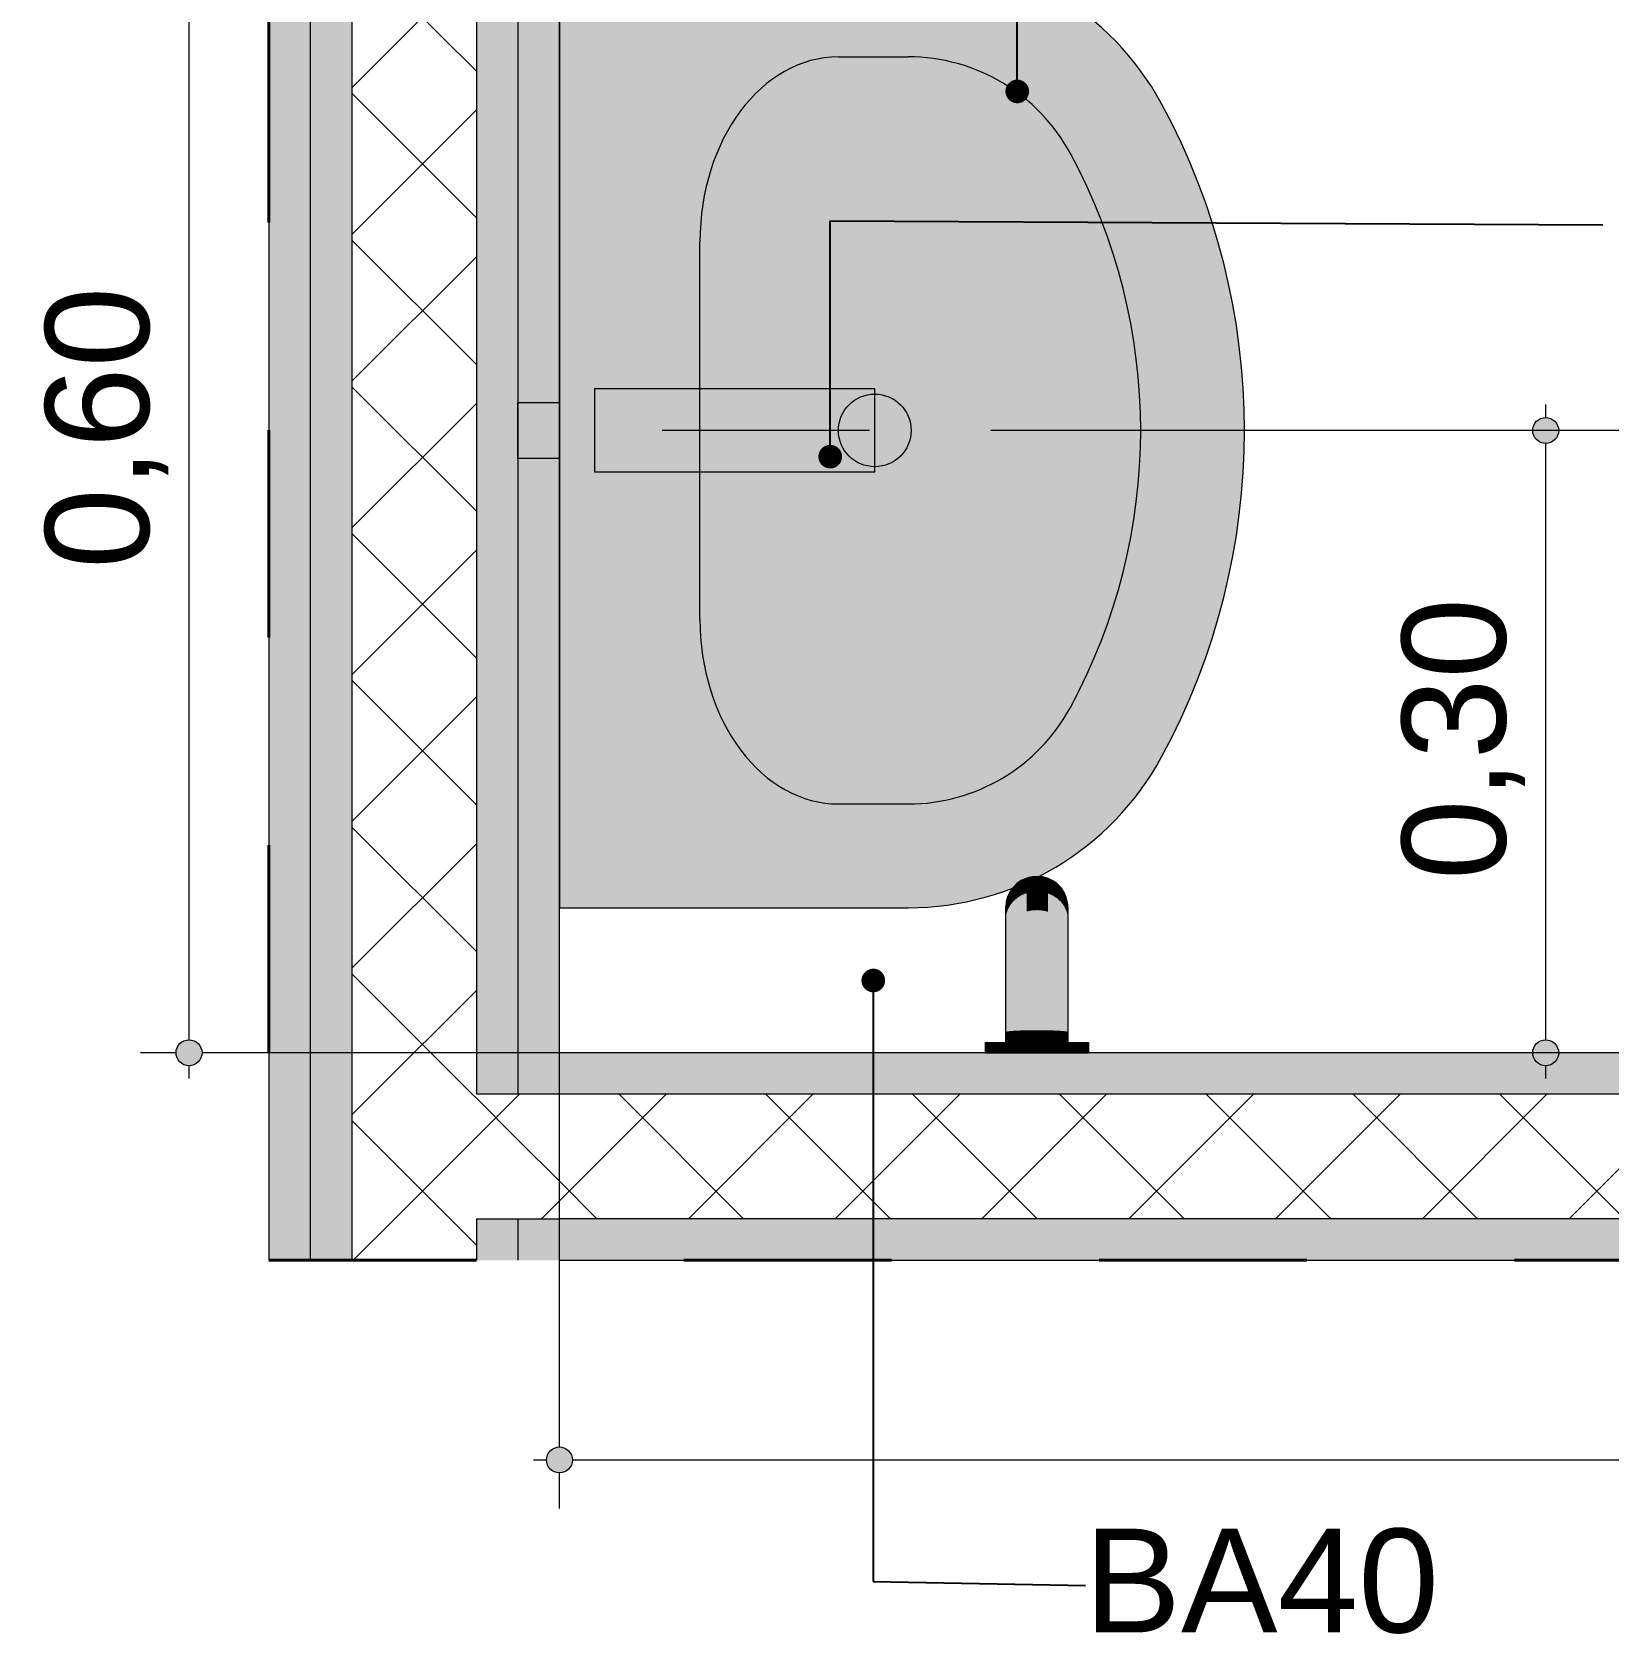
# Model space of a CAD drawing. Header units: metres. Extents: x -1.4 to 64, y -2.2 to 1.7.
# Drawn here: x 48.158 to 48.917, y -2.133 to -1.361 of the extents above; entities that cross this region are included whole.
import ezdxf

# ---------------------------------------------------------------- set-up
doc = ezdxf.new("R2010")
doc.units = ezdxf.units.M
doc.header["$MEASUREMENT"] = 0
doc.linetypes.add('Dashed', pattern=[0.035, 0.0225, -0.0125])
for name, color, linetype, lineweight in [('0_Caneta_No__1', 7, 'Continuous', 40), ('NOTAS-DETALHAMENTO.EXEC_Caneta_No__1', 7, 'Continuous', 40), ('NOTAS-DETALHAMENTO.EXEC_Caneta_No__241', 7, 'Continuous', 13), ('PAREDE CONSTRUIR_Caneta_No__241', 7, 'Continuous', 13), ('PAREDE CONSTRUIR_Caneta_No__255', 255, 'Continuous', 0), ('PAREDE CONSTRUIR_Caneta_No__83', 84, 'Continuous', 0)]:
    doc.layers.add(name, color=color, linetype=linetype, lineweight=lineweight)
for name, color, linetype, lineweight, true_color in [('0_Caneta_No__167', 7, 'Continuous', 0, 0x0035d5), ('0_Caneta_No__25', 7, 'Continuous', 13, 0x982312), ('EIXO HIDRÁULICO - Executivo.EXEC_Caneta_No__167', 7, 'Continuous', 0, 0x0035d5), ('LOUCAS-METAIS.ARQ_Caneta_No__18', 7, 'Continuous', 0, 0xdfdfdf), ('LOUCAS-METAIS.ARQ_Caneta_No__96', 7, 'Continuous', 0, 0xb6b6b6)]:
    doc.layers.add(name, color=color, linetype=linetype, lineweight=lineweight, true_color=true_color)
doc.styles.add('GENERATED_STYLE_1', font='arial.ttf')
doc.dimstyles.new('GENERATED_STYLE__1', dxfattribs={"dimtxt": 0.05, "dimasz": 0.02375, "dimexe": 0.18, "dimexo": 0.267183, "dimgap": 0, "dimtad": 1, "dimzin": 0, "dimdsep": 46, "dimtxsty": 'GENERATED_STYLE_1', "dimblk": 'ARROWHEAD_11', "dimblk1": 'ARROWHEAD_11', "dimblk2": 'ARROWHEAD_11', "dimcen": 0.09, "dimclrd": 256, "dimclre": 256, "dimclrt": 256, "dimadec": 0, "dimazin": 0, "dimtfac": 1, "dimtdec": 4, "dimtmove": 0, "dimatfit": 3, "dimfxl": 0, "dimtolj": 1, "dimtzin": 0, "dimarcsym": 0})
doc.dimstyles.new('GENERATED_STYLE__2', dxfattribs={"dimtxt": 0.05, "dimasz": 0.02375, "dimexe": 0.18, "dimexo": 0.267183, "dimgap": 0, "dimtad": 1, "dimtih": 1, "dimtoh": 1, "dimzin": 0, "dimdsep": 46, "dimtxsty": 'GENERATED_STYLE_1', "dimblk": 'ARROWHEAD_11', "dimblk1": 'ARROWHEAD_11', "dimblk2": 'ARROWHEAD_11', "dimcen": 0.09, "dimclrd": 256, "dimclre": 256, "dimclrt": 256, "dimadec": 0, "dimazin": 0, "dimtfac": 1, "dimtdec": 4, "dimtmove": 0, "dimatfit": 3, "dimfxl": 0, "dimtolj": 1, "dimtzin": 0, "dimarcsym": 0})
doc.dimstyles.new('GENERATED_STYLE__4', dxfattribs={"dimtxt": 0.18, "dimasz": 0.0228, "dimexe": 0.18, "dimexo": 0.0625, "dimgap": 0, "dimtad": 0, "dimtih": 1, "dimtoh": 1, "dimdec": 4, "dimzin": 0, "dimdsep": 46, "dimcen": 0.09, "dimadec": 0, "dimazin": 0, "dimtfac": 1, "dimtdec": 4, "dimtmove": 0, "dimatfit": 3, "dimldrblk": 'ARROWHEAD_11', "dimfxl": 0, "dimtolj": 1, "dimtzin": 0, "dimarcsym": 0})
doc.dimstyles.new('GENERATED_STYLE__5', dxfattribs={"dimtxt": 0.05, "dimasz": 0.02375, "dimexe": 0.18, "dimexo": 0.267183, "dimgap": 0, "dimtad": 1, "dimzin": 0, "dimdsep": 46, "dimtxsty": 'GENERATED_STYLE_1', "dimblk": 'ARROWHEAD_11', "dimblk1": 'ARROWHEAD_11', "dimblk2": 'ARROWHEAD_11', "dimcen": 0.09, "dimclrd": 256, "dimclre": 256, "dimclrt": 256, "dimadec": 0, "dimazin": 0, "dimtfac": 1, "dimtdec": 4, "dimtmove": 0, "dimatfit": 3, "dimfxl": 0, "dimtolj": 1, "dimtzin": 0, "dimarcsym": 0})
pattern_1 = [(45, (49.441776, -0.753284), (-0.0353553, 0.0353553), []), (135, (49.441776, -0.753284), (0.0353553, 0.0353553), [])]

# ---------------------------------------------------------------- blocks, each defined once
blk = doc.blocks.new('*D131', base_point=(49.44178, -0.75328))
at = {"layer": '0_Caneta_No__167', "linetype": 'Continuous', "lineweight": 0, "true_color": 0x0035d5}
for points in [[(48.88061, -1.55345), (48.88108, -1.55584), (48.88244, -1.55787), (48.88446, -1.55922), (48.88686, -1.5597), (48.88925, -1.55922), (48.89128, -1.55787), (48.89263, -1.55584), (48.89311, -1.55345), (48.89263, -1.55106), (48.89128, -1.54903), (48.88925, -1.54768), (48.88686, -1.5472), (48.88446, -1.54768), (48.88244, -1.54903), (48.88108, -1.55106)], [(48.88061, -1.85328), (48.88108, -1.85568), (48.88244, -1.8577), (48.88446, -1.85906), (48.88686, -1.85953), (48.88925, -1.85906), (48.89128, -1.8577), (48.89263, -1.85568), (48.89311, -1.85328), (48.89263, -1.85089), (48.89128, -1.84886), (48.88925, -1.84751), (48.88686, -1.84703), (48.88446, -1.84751), (48.88244, -1.84886), (48.88108, -1.85089)]]:
    blk.add_hatch(color=162, dxfattribs=at).paths.add_polyline_path(points)
at = {"layer": '0_Caneta_No__167', "color": 162, "linetype": 'Continuous', "lineweight": 0, "true_color": 0x0035d5}
for p, q in [((48.88686, -1.5472), (48.88686, -1.54095)), ((48.88061, -1.55345), (48.61967, -1.55345)), ((48.91029, -1.55345), (48.89311, -1.55345)), ((48.88686, -1.84703), (48.88686, -1.5597)), ((48.88061, -1.85328), (48.61967, -1.85328)), ((48.88686, -1.86578), (48.88686, -1.85953)), ((48.91029, -1.85328), (48.89311, -1.85328))]:
    blk.add_line(p, q, dxfattribs=at)
for centre in [(48.88686, -1.55345), (48.88686, -1.85328)]:
    blk.add_circle(centre, 0.00625, dxfattribs=at)
at = {"layer": '0_Caneta_No__167', "color": 162, "lineweight": 0, "true_color": 0x0035d5, "insert": (48.87686, -1.7701), "char_height": 0.05, "attachment_point": 7, "rotation": 90, "style": 'GENERATED_STYLE_1'}
blk.add_mtext('\\A1;{\\pql;\\fArial|b0|i0|c0|p0;\\W1.000000;0,30}', dxfattribs=at)
blk = doc.blocks.new('ARROWHEAD_11')
at = {"color": 0, "linetype": 'Continuous', "lineweight": 0}
blk.add_line((0, 0), (-1, 0), dxfattribs=at)
at = {"color": 0, "linetype": 'Continuous', "lineweight": 0, "const_width": 0.25, "flags": 128}
blk.add_lwpolyline([(-0.125, 0, 1), (0.125, 0, 1)], format="xyb", close=True, dxfattribs=at)
blk = doc.blocks.new('*D132', base_point=(49.44178, -0.75328))
at = {"layer": '0_Caneta_No__25', "linetype": 'Continuous', "lineweight": 13, "true_color": 0x982312}
for points in [[(48.22713, -1.25355), (48.22761, -1.25594), (48.22896, -1.25796), (48.23099, -1.25932), (48.23338, -1.2598), (48.23577, -1.25932), (48.2378, -1.25796), (48.23916, -1.25594), (48.23963, -1.25355), (48.23916, -1.25115), (48.2378, -1.24913), (48.23577, -1.24777), (48.23338, -1.2473), (48.23099, -1.24777), (48.22896, -1.24913), (48.22761, -1.25115)], [(48.22713, -1.85328), (48.22761, -1.85568), (48.22896, -1.8577), (48.23099, -1.85906), (48.23338, -1.85953), (48.23577, -1.85906), (48.2378, -1.8577), (48.23916, -1.85568), (48.23963, -1.85328), (48.23916, -1.85089), (48.2378, -1.84886), (48.23577, -1.84751), (48.23338, -1.84703), (48.23099, -1.84751), (48.22896, -1.84886), (48.22761, -1.85089)]]:
    blk.add_hatch(color=24, dxfattribs=at).paths.add_polyline_path(points)
at = {"layer": '0_Caneta_No__25', "color": 24, "linetype": 'Continuous', "lineweight": 13, "true_color": 0x982312}
for p, q in [((48.22713, -1.25355), (48.20994, -1.25355)), ((48.50056, -1.25355), (48.23963, -1.25355)), ((48.23338, -1.84703), (48.23338, -1.2598)), ((48.22713, -1.85328), (48.20994, -1.85328)), ((48.23338, -1.86578), (48.23338, -1.85953)), ((48.50056, -1.85328), (48.23963, -1.85328))]:
    blk.add_line(p, q, dxfattribs=at)
for centre in [(48.23338, -1.25355), (48.23338, -1.85328)]:
    blk.add_circle(centre, 0.00625, dxfattribs=at)
at = {"layer": '0_Caneta_No__25', "color": 24, "lineweight": 13, "true_color": 0x982312, "insert": (48.22338, -1.62014), "char_height": 0.05, "attachment_point": 7, "rotation": 90, "style": 'GENERATED_STYLE_1'}
blk.add_mtext('\\A1;{\\pql;\\fArial|b0|i0|c0|p0;\\W1.000000;0,60}', dxfattribs=at)
blk = doc.blocks.new('*D143', base_point=(49.44178, -0.75328))
at = {"layer": '0_Caneta_No__25', "linetype": 'Continuous', "lineweight": 13, "true_color": 0x982312}
for points in [[(48.40553, -2.04951), (48.406, -2.0519), (48.40736, -2.05393), (48.40938, -2.05528), (48.41178, -2.05576), (48.41417, -2.05528), (48.4162, -2.05393), (48.41755, -2.0519), (48.41803, -2.04951), (48.41755, -2.04712), (48.4162, -2.04509), (48.41417, -2.04373), (48.41178, -2.04326), (48.40938, -2.04373), (48.40736, -2.04509), (48.406, -2.04712)], [(50.50553, -2.04951), (50.506, -2.0519), (50.50736, -2.05393), (50.50938, -2.05528), (50.51178, -2.05576), (50.51417, -2.05528), (50.5162, -2.05393), (50.51755, -2.0519), (50.51803, -2.04951), (50.51755, -2.04712), (50.5162, -2.04509), (50.51417, -2.04373), (50.51178, -2.04326), (50.50938, -2.04373), (50.50736, -2.04509), (50.506, -2.04712)]]:
    blk.add_hatch(color=24, dxfattribs=at).paths.add_polyline_path(points)
at = {"layer": '0_Caneta_No__25', "color": 24, "linetype": 'Continuous', "lineweight": 13, "true_color": 0x982312}
for p, q in [((48.41178, -2.04326), (48.41178, -1.78233)), ((50.51178, -2.04326), (50.51178, -1.78233)), ((48.39928, -2.04951), (48.40553, -2.04951)), ((48.41803, -2.04951), (50.50553, -2.04951)), ((50.51803, -2.04951), (50.52428, -2.04951)), ((48.41178, -2.07295), (48.41178, -2.05576)), ((50.51178, -2.07295), (50.51178, -2.05576))]:
    blk.add_line(p, q, dxfattribs=at)
for centre in [(48.41178, -2.04951), (50.51178, -2.04951)]:
    blk.add_circle(centre, 0.00625, dxfattribs=at)
at = {"layer": '0_Caneta_No__25', "color": 24, "lineweight": 13, "true_color": 0x982312, "insert": (49.39505, -2.03951), "char_height": 0.05, "attachment_point": 7, "style": 'GENERATED_STYLE_1'}
blk.add_mtext('\\A1;{\\pql;\\fArial|b0|i0|c0|p0;\\W1.000000;2,10}', dxfattribs=at)

msp = doc.modelspace()

# ---------------------------------------------------------------- hatches: boundary and pattern name
at = {"layer": 'LOUCAS-METAIS.ARQ_Caneta_No__18', "linetype": 'Continuous', "lineweight": 0, "true_color": 0xdfdfdf}
for points in [[(48.41178, -1.32342), (48.41178, -1.78342), (48.57978, -1.78342, 0.275166), (48.70188, -1.71072, 0.253593), (48.70188, -1.39612, 0.275166), (48.57978, -1.32342)], [(48.41178, -1.53992), (48.39178, -1.53992), (48.39178, -1.56692), (48.41178, -1.56692)], [(48.63046, -1.77513), (48.63046, -1.77344), (48.62892, -1.77556), (48.62892, -1.77721)], [(48.62892, -1.78222), (48.63046, -1.7803), (48.63046, -1.77513), (48.62892, -1.77721)], [(48.63234, -1.77335), (48.63234, -1.77163), (48.63046, -1.77344), (48.63046, -1.77513)], [(48.63046, -1.77513), (48.63046, -1.7803), (48.63234, -1.77866), (48.63234, -1.77335)], [(48.63234, -1.77335), (48.6345, -1.77192), (48.6345, -1.77016), (48.63234, -1.77163)], [(48.6345, -1.77733), (48.6345, -1.77192), (48.63234, -1.77335), (48.63234, -1.77866)], [(48.63689, -1.77087), (48.63689, -1.7691), (48.6345, -1.77016), (48.6345, -1.77192)], [(48.6345, -1.77733), (48.63689, -1.77637), (48.63689, -1.77087), (48.6345, -1.77192)], [(48.63943, -1.77025), (48.63943, -1.76847), (48.63689, -1.7691), (48.63689, -1.77087)], [(48.63689, -1.77637), (48.63943, -1.77579), (48.63943, -1.77025), (48.63689, -1.77087)], [(48.64204, -1.77007), (48.64204, -1.76829), (48.63943, -1.76847), (48.63943, -1.77025)], [(48.63943, -1.77025), (48.63943, -1.77579), (48.64204, -1.77563), (48.64204, -1.77007)], [(48.64464, -1.77034), (48.64464, -1.76856), (48.64204, -1.76829), (48.64204, -1.77007)], [(48.64204, -1.77007), (48.64204, -1.77563), (48.64464, -1.77588), (48.64464, -1.77034)], [(48.64464, -1.76856), (48.64464, -1.77034), (48.64715, -1.77105), (48.64715, -1.76928)], [(48.64464, -1.77588), (48.64715, -1.77653), (48.64715, -1.77105), (48.64464, -1.77034)], [(48.6495, -1.77217), (48.6495, -1.77043), (48.64715, -1.76928), (48.64715, -1.77105)], [(48.64715, -1.77105), (48.64715, -1.77653), (48.6495, -1.77757), (48.6495, -1.77217)], [(48.65162, -1.77368), (48.65162, -1.77196), (48.6495, -1.77043), (48.6495, -1.77217)], [(48.6495, -1.77757), (48.65162, -1.77896), (48.65162, -1.77368), (48.6495, -1.77217)], [(48.65162, -1.77196), (48.65162, -1.77368), (48.65343, -1.77553), (48.65343, -1.77384)], [(48.65162, -1.77896), (48.65343, -1.78067), (48.65343, -1.77553), (48.65162, -1.77368)], [(48.6549, -1.77765), (48.6549, -1.77601), (48.65343, -1.77384), (48.65343, -1.77553)], [(48.62705, -1.78198), (48.62705, -1.78042), (48.62678, -1.78302), (48.62678, -1.78453)], [(48.62678, -1.78899), (48.62705, -1.78663), (48.62705, -1.78198), (48.62678, -1.78453)], [(48.62777, -1.77951), (48.62777, -1.77791), (48.62705, -1.78042), (48.62705, -1.78198)], [(48.62705, -1.78663), (48.62777, -1.78435), (48.62777, -1.77951), (48.62705, -1.78198)], [(48.62777, -1.77791), (48.62777, -1.77951), (48.62892, -1.77721), (48.62892, -1.77556)], [(48.62777, -1.78435), (48.62892, -1.78222), (48.62892, -1.77721), (48.62777, -1.77951)], [(48.62777, -1.79214), (48.62892, -1.7903), (48.62892, -1.78222), (48.62777, -1.78435)], [(48.62892, -1.78222), (48.62892, -1.7903), (48.63046, -1.78863), (48.63046, -1.7803)], [(48.63046, -1.78863), (48.63234, -1.7872), (48.63234, -1.77866), (48.63046, -1.7803)], [(48.63234, -1.77866), (48.63234, -1.7872), (48.6345, -1.78605), (48.6345, -1.77733)], [(48.6345, -1.77733), (48.6345, -1.78605), (48.63689, -1.78522), (48.63689, -1.77637)], [(48.63689, -1.78522), (48.63943, -1.78472), (48.63943, -1.77579), (48.63689, -1.77637)], [(48.63943, -1.78472), (48.64204, -1.78457), (48.64204, -1.77563), (48.63943, -1.77579)], [(48.64204, -1.77563), (48.64204, -1.78457), (48.64464, -1.78479), (48.64464, -1.77588)], [(48.64464, -1.78479), (48.64715, -1.78536), (48.64715, -1.77653), (48.64464, -1.77588)], [(48.64715, -1.77653), (48.64715, -1.78536), (48.6495, -1.78626), (48.6495, -1.77757)], [(48.6495, -1.78626), (48.65162, -1.78747), (48.65162, -1.77896), (48.6495, -1.77757)], [(48.65162, -1.78747), (48.65343, -1.78895), (48.65343, -1.78067), (48.65162, -1.77896)], [(48.65343, -1.78067), (48.6549, -1.78263), (48.6549, -1.77765), (48.65343, -1.77553)], [(48.65343, -1.78067), (48.65343, -1.78895), (48.6549, -1.79065), (48.6549, -1.78263)], [(48.65596, -1.78), (48.65596, -1.7784), (48.6549, -1.77601), (48.6549, -1.77765)], [(48.6549, -1.77765), (48.6549, -1.78263), (48.65596, -1.7848), (48.65596, -1.78)], [(48.6549, -1.79065), (48.65596, -1.79253), (48.65596, -1.7848), (48.6549, -1.78263)], [(48.65596, -1.78), (48.65659, -1.78249), (48.65659, -1.78094), (48.65596, -1.7784)], [(48.65596, -1.7848), (48.65659, -1.7871), (48.65659, -1.78249), (48.65596, -1.78)], [(48.65677, -1.78504), (48.65677, -1.78355), (48.65659, -1.78094), (48.65659, -1.78249)], [(48.65659, -1.7871), (48.65677, -1.78946), (48.65677, -1.78504), (48.65659, -1.78249)], [(48.62705, -1.79412), (48.62705, -1.78663), (48.62678, -1.78899), (48.62678, -1.79617)], [(48.62705, -1.79412), (48.62777, -1.79214), (48.62777, -1.78435), (48.62705, -1.78663)], [(48.62777, -1.8025), (48.62892, -1.80103), (48.62892, -1.7903), (48.62777, -1.79214)], [(48.62892, -1.80103), (48.63046, -1.7997), (48.63046, -1.78863), (48.62892, -1.7903)], [(48.63046, -1.78863), (48.63046, -1.7997), (48.63234, -1.79856), (48.63234, -1.7872)], [(48.63234, -1.79856), (48.6345, -1.79764), (48.6345, -1.78605), (48.63234, -1.7872)], [(48.6345, -1.79764), (48.63689, -1.79698), (48.63689, -1.78522), (48.6345, -1.78605)], [(48.63689, -1.78522), (48.63689, -1.79698), (48.63943, -1.79658), (48.63943, -1.78472)], [(48.63943, -1.78472), (48.63943, -1.79658), (48.64204, -1.79646), (48.64204, -1.78457)], [(48.64204, -1.78457), (48.64204, -1.79646), (48.64464, -1.79664), (48.64464, -1.78479)], [(48.64464, -1.79664), (48.64715, -1.79709), (48.64715, -1.78536), (48.64464, -1.78479)], [(48.64715, -1.78536), (48.64715, -1.79709), (48.6495, -1.79781), (48.6495, -1.78626)], [(48.6495, -1.78626), (48.6495, -1.79781), (48.65162, -1.79877), (48.65162, -1.78747)], [(48.65162, -1.79877), (48.65343, -1.79995), (48.65343, -1.78895), (48.65162, -1.78747)], [(48.65343, -1.79995), (48.6549, -1.80131), (48.6549, -1.79065), (48.65343, -1.78895)], [(48.6549, -1.79065), (48.6549, -1.80131), (48.65596, -1.80281), (48.65596, -1.79253)], [(48.65596, -1.7848), (48.65596, -1.79253), (48.65659, -1.79453), (48.65659, -1.7871)], [(48.65677, -1.79658), (48.65677, -1.78946), (48.65659, -1.7871), (48.65659, -1.79453)], [(48.62705, -1.80408), (48.62705, -1.79412), (48.62678, -1.79617), (48.62678, -1.80571)], [(48.62705, -1.80408), (48.62777, -1.8025), (48.62777, -1.79214), (48.62705, -1.79412)], [(48.6345, -1.81152), (48.6345, -1.79764), (48.63234, -1.79856), (48.63234, -1.81216)], [(48.6345, -1.79764), (48.6345, -1.81152), (48.63689, -1.81106), (48.63689, -1.79698)], [(48.63689, -1.81106), (48.63943, -1.81078), (48.63943, -1.79658), (48.63689, -1.79698)], [(48.63943, -1.81078), (48.64204, -1.8107), (48.64204, -1.79646), (48.63943, -1.79658)], [(48.64204, -1.8107), (48.64464, -1.81082), (48.64464, -1.79664), (48.64204, -1.79646)], [(48.64464, -1.79664), (48.64464, -1.81082), (48.64715, -1.81114), (48.64715, -1.79709)], [(48.64715, -1.81114), (48.6495, -1.81164), (48.6495, -1.79781), (48.64715, -1.79709)], [(48.6495, -1.81164), (48.65162, -1.81231), (48.65162, -1.79877), (48.6495, -1.79781)], [(48.65596, -1.79253), (48.65596, -1.80281), (48.65659, -1.8044), (48.65659, -1.79453)], [(48.65677, -1.80604), (48.65677, -1.79658), (48.65659, -1.79453), (48.65659, -1.8044)], [(48.62678, -1.80571), (48.62678, -1.81714), (48.62705, -1.816), (48.62705, -1.80408)], [(48.62777, -1.8149), (48.62777, -1.8025), (48.62705, -1.80408), (48.62705, -1.816)], [(48.62777, -1.8025), (48.62777, -1.8149), (48.62892, -1.81388), (48.62892, -1.80103)], [(48.62892, -1.81388), (48.63046, -1.81295), (48.63046, -1.7997), (48.62892, -1.80103)], [(48.63046, -1.7997), (48.63046, -1.81295), (48.63234, -1.81216), (48.63234, -1.79856)], [(48.65162, -1.79877), (48.65162, -1.81231), (48.65343, -1.81313), (48.65343, -1.79995)], [(48.65343, -1.81313), (48.6549, -1.81408), (48.6549, -1.80131), (48.65343, -1.79995)], [(48.65596, -1.81512), (48.65596, -1.80281), (48.6549, -1.80131), (48.6549, -1.81408)], [(48.65596, -1.81512), (48.65659, -1.81623), (48.65659, -1.8044), (48.65596, -1.80281)], [(48.65659, -1.81623), (48.65677, -1.81736), (48.65677, -1.80604), (48.65659, -1.8044)], [(48.62892, -1.8282), (48.62892, -1.81388), (48.62777, -1.8149), (48.62777, -1.82873)], [(48.62892, -1.8282), (48.63046, -1.82773), (48.63046, -1.81295), (48.62892, -1.81388)], [(48.63234, -1.82732), (48.63234, -1.81216), (48.63046, -1.81295), (48.63046, -1.82773)], [(48.63234, -1.82732), (48.6345, -1.82699), (48.6345, -1.81152), (48.63234, -1.81216)], [(48.63689, -1.82676), (48.63689, -1.81106), (48.6345, -1.81152), (48.6345, -1.82699)], [(48.63943, -1.82661), (48.63943, -1.81078), (48.63689, -1.81106), (48.63689, -1.82676)], [(48.64204, -1.82657), (48.64204, -1.8107), (48.63943, -1.81078), (48.63943, -1.82661)], [(48.64464, -1.82664), (48.64464, -1.81082), (48.64204, -1.8107), (48.64204, -1.82657)], [(48.64464, -1.82664), (48.64715, -1.8268), (48.64715, -1.81114), (48.64464, -1.81082)], [(48.6495, -1.82705), (48.6495, -1.81164), (48.64715, -1.81114), (48.64715, -1.8268)], [(48.65162, -1.8274), (48.65162, -1.81231), (48.6495, -1.81164), (48.6495, -1.82705)], [(48.65162, -1.8274), (48.65343, -1.82782), (48.65343, -1.81313), (48.65162, -1.81231)], [(48.65343, -1.82782), (48.6549, -1.8283), (48.6549, -1.81408), (48.65343, -1.81313)], [(48.62705, -1.82929), (48.62705, -1.816), (48.62678, -1.81714), (48.62678, -1.82987)], [(48.62705, -1.82929), (48.62777, -1.82873), (48.62777, -1.8149), (48.62705, -1.816)], [(48.6549, -1.8283), (48.65596, -1.82884), (48.65596, -1.81512), (48.6549, -1.81408)], [(48.65596, -1.81512), (48.65596, -1.82884), (48.65659, -1.82941), (48.65659, -1.81623)], [(48.65677, -1.82999), (48.65677, -1.81736), (48.65659, -1.81623), (48.65659, -1.82941)], [(48.62678, -1.84327), (48.62705, -1.84312), (48.62705, -1.82929), (48.62678, -1.82987)], [(48.62705, -1.82929), (48.62705, -1.84312), (48.62777, -1.84298), (48.62777, -1.82873)], [(48.62777, -1.84298), (48.62892, -1.84285), (48.62892, -1.8282), (48.62777, -1.82873)], [(48.63046, -1.84273), (48.63046, -1.82773), (48.62892, -1.8282), (48.62892, -1.84285)], [(48.63234, -1.84263), (48.63234, -1.82732), (48.63046, -1.82773), (48.63046, -1.84273)], [(48.63234, -1.84263), (48.6345, -1.84255), (48.6345, -1.82699), (48.63234, -1.82732)], [(48.63689, -1.84249), (48.63689, -1.82676), (48.6345, -1.82699), (48.6345, -1.84255)], [(48.63943, -1.84245), (48.63943, -1.82661), (48.63689, -1.82676), (48.63689, -1.84249)], [(48.64204, -1.84244), (48.64204, -1.82657), (48.63943, -1.82661), (48.63943, -1.84245)], [(48.64464, -1.84246), (48.64464, -1.82664), (48.64204, -1.82657), (48.64204, -1.84244)], [(48.64464, -1.82664), (48.64464, -1.84246), (48.64715, -1.8425), (48.64715, -1.8268)], [(48.6495, -1.84256), (48.6495, -1.82705), (48.64715, -1.8268), (48.64715, -1.8425)], [(48.65162, -1.84265), (48.65162, -1.8274), (48.6495, -1.82705), (48.6495, -1.84256)], [(48.65162, -1.8274), (48.65162, -1.84265), (48.65343, -1.84275), (48.65343, -1.82782)], [(48.6549, -1.84288), (48.6549, -1.8283), (48.65343, -1.82782), (48.65343, -1.84275)], [(48.65596, -1.84301), (48.65596, -1.82884), (48.6549, -1.8283), (48.6549, -1.84288)], [(48.65659, -1.84315), (48.65659, -1.82941), (48.65596, -1.82884), (48.65596, -1.84301)], [(48.65659, -1.84315), (48.65677, -1.8433), (48.65677, -1.82999), (48.65659, -1.82941)], [(48.62678, -1.84327), (48.62678, -1.84828), (48.62705, -1.84828), (48.62705, -1.84312)], [(48.62705, -1.84828), (48.62777, -1.84828), (48.62777, -1.84298), (48.62705, -1.84312)], [(48.62777, -1.84828), (48.62892, -1.84828), (48.62892, -1.84285), (48.62777, -1.84298)], [(48.62892, -1.84828), (48.63046, -1.84828), (48.63046, -1.84273), (48.62892, -1.84285)], [(48.63046, -1.84828), (48.63234, -1.84828), (48.63234, -1.84263), (48.63046, -1.84273)], [(48.63234, -1.84263), (48.63234, -1.84828), (48.6345, -1.84828), (48.6345, -1.84255)], [(48.6345, -1.84828), (48.63689, -1.84828), (48.63689, -1.84249), (48.6345, -1.84255)], [(48.63689, -1.84828), (48.63943, -1.84828), (48.63943, -1.84245), (48.63689, -1.84249)], [(48.63943, -1.84828), (48.64204, -1.84828), (48.64204, -1.84244), (48.63943, -1.84245)], [(48.64204, -1.84828), (48.64464, -1.84828), (48.64464, -1.84246), (48.64204, -1.84244)], [(48.64464, -1.84246), (48.64464, -1.84828), (48.64715, -1.84828), (48.64715, -1.8425)], [(48.64715, -1.84828), (48.6495, -1.84828), (48.6495, -1.84256), (48.64715, -1.8425)], [(48.6495, -1.84828), (48.65162, -1.84828), (48.65162, -1.84265), (48.6495, -1.84256)], [(48.65162, -1.84828), (48.65343, -1.84828), (48.65343, -1.84275), (48.65162, -1.84265)], [(48.65343, -1.84828), (48.6549, -1.84828), (48.6549, -1.84288), (48.65343, -1.84275)], [(48.6549, -1.84828), (48.65596, -1.84828), (48.65596, -1.84301), (48.6549, -1.84288)], [(48.65596, -1.84301), (48.65596, -1.84828), (48.65659, -1.84828), (48.65659, -1.84315)], [(48.65677, -1.84828), (48.65677, -1.8433), (48.65659, -1.84315), (48.65659, -1.84828)], [(48.61685, -1.85328), (48.6174, -1.85328), (48.6174, -1.84828), (48.61685, -1.84828)], [(48.6174, -1.84828), (48.6174, -1.85328), (48.62013, -1.85328), (48.62013, -1.84828)], [(48.62013, -1.84828), (48.62013, -1.85328), (48.62477, -1.85328), (48.62477, -1.84828)], [(48.62477, -1.85328), (48.63093, -1.85328), (48.63093, -1.84828), (48.62477, -1.84828)], [(48.63093, -1.85328), (48.63805, -1.85328), (48.63805, -1.84828), (48.63093, -1.84828)], [(48.63805, -1.84828), (48.63805, -1.85328), (48.6455, -1.85328), (48.6455, -1.84828)], [(48.6455, -1.84828), (48.6455, -1.85328), (48.65262, -1.85328), (48.65262, -1.84828)], [(48.65262, -1.84828), (48.65262, -1.85328), (48.65878, -1.85328), (48.65878, -1.84828)], [(48.65878, -1.84828), (48.65878, -1.85328), (48.66343, -1.85328), (48.66343, -1.84828)], [(48.66343, -1.84828), (48.66343, -1.85328), (48.66615, -1.85328), (48.66615, -1.84828)], [(48.66615, -1.85328), (48.66671, -1.85328), (48.66671, -1.84828), (48.66615, -1.84828)]]:
    msp.add_hatch(color=254, dxfattribs=at).paths.add_polyline_path(points)
at = {"layer": 'PAREDE CONSTRUIR_Caneta_No__255', "linetype": 'Continuous', "lineweight": 0}
for points in [[(48.27178, 0.24672), (48.27178, -1.95328), (48.29178, -1.95328), (48.29178, 0.24672)], [(48.31178, 0.24672), (48.29178, 0.24672), (48.29178, -1.95328), (48.31178, -1.95328)], [(48.39178, -1.87328), (48.39178, 0.24672), (48.37178, 0.24672), (48.37178, -1.87328)], [(48.41178, -1.85328), (48.41178, 0.24672), (48.39178, 0.24672), (48.39178, -1.85328)], [(48.41178, -1.87328), (48.41178, -1.85328), (48.39178, -1.85328), (48.39178, -1.87328)], [(48.41178, -1.87328), (49.38213, -1.87328), (49.40213, -1.85328), (48.41178, -1.85328)], [(48.39178, -1.93328), (48.37178, -1.93328), (48.37178, -1.95328), (48.39178, -1.95328)], [(48.39178, -1.95328), (48.41178, -1.95328), (48.41178, -1.93328), (48.39178, -1.93328)], [(49.40213, -1.93328), (48.41178, -1.93328), (48.41178, -1.95328), (49.40213, -1.95328)]]:
    msp.add_hatch(color=255, dxfattribs=at).paths.add_polyline_path(points)
at = {"layer": 'PAREDE CONSTRUIR_Caneta_No__83', "linetype": 'Continuous', "lineweight": 0}
h = msp.add_hatch(dxfattribs=at)
h.set_pattern_fill('Placomur_0010', color=84, style=0, pattern_type=2)
h.set_pattern_definition(pattern_1)
h.paths.add_polyline_path([(48.37178, -1.87328), (48.37178, 0.24672), (48.31178, 0.24672), (48.31178, -1.87328)])
h = msp.add_hatch(dxfattribs=at)
h.set_pattern_fill('Placomur_0010', color=84, style=0, pattern_type=2)
h.set_pattern_definition(pattern_1)
h.paths.add_polyline_path([(48.37178, -1.93328), (48.37178, -1.87328), (48.31178, -1.87328), (48.31178, -1.93328)])
h = msp.add_hatch(dxfattribs=at)
h.set_pattern_fill('Placomur_0010', color=84, style=0, pattern_type=2)
h.set_pattern_definition(pattern_1)
h.paths.add_polyline_path([(48.39178, -1.93328), (48.39178, -1.87328), (48.37178, -1.87328), (48.37178, -1.93328)])
h = msp.add_hatch(dxfattribs=at)
h.set_pattern_fill('Placomur_0010', color=84, style=0, pattern_type=2)
h.set_pattern_definition(pattern_1)
h.paths.add_polyline_path([(48.41178, -1.93328), (48.41178, -1.87328), (48.39178, -1.87328), (48.39178, -1.93328)])
h = msp.add_hatch(dxfattribs=at)
h.set_pattern_fill('Placomur_0010', color=84, style=0, pattern_type=2)
h.set_pattern_definition(pattern_1)
h.paths.add_polyline_path([(48.41178, -1.93328), (49.38213, -1.93328), (49.38213, -1.87328), (48.41178, -1.87328)])
h = msp.add_hatch(dxfattribs=at)
h.set_pattern_fill('Placomur_0010', color=84, style=0, pattern_type=2)
h.set_pattern_definition(pattern_1)
h.paths.add_polyline_path([(48.37178, -1.93328), (48.31178, -1.93328), (48.31178, -1.95328), (48.37178, -1.95328)])

# ---------------------------------------------------------------- linework, layer by layer
at = {"layer": '0_Caneta_No__1', "color": 7, "linetype": 'Dashed', "lineweight": 40}
msp.add_lwpolyline([(50.61178, -1.95328), (50.61178, 0.44672), (48.27178, 0.44672), (48.27178, -1.95328)], close=True, dxfattribs=at)
at = {"layer": 'EIXO HIDRÁULICO - Executivo.EXEC_Caneta_No__167', "color": 162, "linetype": 'Dashed', "lineweight": 0, "true_color": 0x0035d5}
msp.add_line((49.36122, -1.55345), (48.41178, -1.55345), dxfattribs=at)
at = {"layer": 'LOUCAS-METAIS.ARQ_Caneta_No__96', "color": 253, "linetype": 'Continuous', "lineweight": 0, "true_color": 0xb6b6b6}
for p, q in [((48.54618, -1.37342), (48.57978, -1.37342)), ((48.47948, -1.64452), (48.47948, -1.46232)), ((48.54618, -1.73342), (48.57978, -1.73342)), ((48.63046, -1.77344), (48.62892, -1.77556)), ((48.63234, -1.77163), (48.63046, -1.77344)), ((48.6345, -1.77016), (48.63234, -1.77163)), ((48.63689, -1.7691), (48.6345, -1.77016)), ((48.63943, -1.76847), (48.63689, -1.7691)), ((48.64204, -1.76829), (48.63943, -1.76847)), ((48.64464, -1.76856), (48.64204, -1.76829)), ((48.64715, -1.76928), (48.64464, -1.76856)), ((48.6495, -1.77043), (48.64715, -1.76928)), ((48.65162, -1.77196), (48.6495, -1.77043)), ((48.65343, -1.77384), (48.65162, -1.77196)), ((48.6549, -1.77601), (48.65343, -1.77384)), ((48.62705, -1.78042), (48.62678, -1.78302)), ((48.62678, -1.78453), (48.62678, -1.78302)), ((48.62777, -1.77791), (48.62705, -1.78042)), ((48.62892, -1.77556), (48.62777, -1.77791)), ((48.65596, -1.7784), (48.6549, -1.77601)), ((48.65659, -1.78094), (48.65596, -1.7784)), ((48.65677, -1.78355), (48.65659, -1.78094)), ((48.62678, -1.78899), (48.62678, -1.78453)), ((48.62678, -1.79617), (48.62678, -1.78899)), ((48.65677, -1.78504), (48.65677, -1.78355)), ((48.65677, -1.78946), (48.65677, -1.78504)), ((48.65677, -1.79658), (48.65677, -1.78946)), ((48.62678, -1.80571), (48.62678, -1.79617)), ((48.65677, -1.80604), (48.65677, -1.79658)), ((48.62678, -1.81714), (48.62678, -1.80571)), ((48.65677, -1.81736), (48.65677, -1.80604)), ((48.62678, -1.82987), (48.62678, -1.81714)), ((48.65677, -1.82999), (48.65677, -1.81736)), ((48.62678, -1.84327), (48.62678, -1.82987)), ((48.65677, -1.8433), (48.65677, -1.82999)), ((48.62678, -1.84828), (48.62678, -1.84327)), ((48.65677, -1.84828), (48.65677, -1.8433)), ((48.61685, -1.84828), (48.6174, -1.84828)), ((48.61685, -1.84828), (48.61685, -1.85328)), ((48.6174, -1.84828), (48.62013, -1.84828)), ((48.62013, -1.84828), (48.62477, -1.84828)), ((48.62477, -1.84828), (48.63093, -1.84828)), ((48.63093, -1.84828), (48.63805, -1.84828)), ((48.63805, -1.84828), (48.6455, -1.84828)), ((48.6455, -1.84828), (48.65262, -1.84828)), ((48.65262, -1.84828), (48.65878, -1.84828)), ((48.65878, -1.84828), (48.66343, -1.84828)), ((48.66343, -1.84828), (48.66615, -1.84828)), ((48.66615, -1.84828), (48.66671, -1.84828)), ((48.66671, -1.84828), (48.66671, -1.85328)), ((48.61685, -1.85328), (48.6174, -1.85328)), ((48.6174, -1.85328), (48.62013, -1.85328)), ((48.62013, -1.85328), (48.62477, -1.85328)), ((48.62477, -1.85328), (48.63093, -1.85328)), ((48.63093, -1.85328), (48.63805, -1.85328)), ((48.63805, -1.85328), (48.6455, -1.85328)), ((48.6455, -1.85328), (48.65262, -1.85328)), ((48.65262, -1.85328), (48.65878, -1.85328)), ((48.65878, -1.85328), (48.66343, -1.85328)), ((48.66343, -1.85328), (48.66615, -1.85328)), ((48.66615, -1.85328), (48.66671, -1.85328))]:
    msp.add_line(p, q, dxfattribs=at)
msp.add_lwpolyline([(48.41178, -1.32342), (48.41178, -1.78342), (48.57978, -1.78342, 0.275166), (48.70188, -1.71072, 0.253593), (48.70188, -1.39612, 0.275166), (48.57978, -1.32342)], format="xyb", close=True, dxfattribs=at)
for points in [[(48.56368, -1.57345), (48.56368, -1.53345), (48.42868, -1.53345), (48.42868, -1.57345)], [(48.41178, -1.53992), (48.41178, -1.56692), (48.39178, -1.56692), (48.39178, -1.53992)]]:
    msp.add_lwpolyline(points, close=True, dxfattribs=at)
msp.add_circle((48.56368, -1.55342), 0.0175, dxfattribs=at)
for centre, radius, start, end in [((48.57978, -1.4623), 0.08888, 28.47456, 90), ((48.41178, -1.55342), 0.28, 331.52544, 28.47456), ((48.57978, -1.64454), 0.08888, 270, 331.52544)]:
    msp.add_arc(centre, radius, start, end, dxfattribs=at)
for centre, start_param, end_param in [((48.54618, -1.46242), 0, 1.570796), ((48.54618, -1.64442), 1.570796, 3.141593)]:
    msp.add_ellipse(centre, major_axis=(0, 0.08898), ratio=0.749574, start_param=start_param, end_param=end_param, dxfattribs=at)
at = {"layer": 'PAREDE CONSTRUIR_Caneta_No__241', "color": 7, "linetype": 'Continuous', "lineweight": 13}
for p, q in [((48.29178, 0.24672), (48.29178, -1.95328)), ((48.31178, 0.24672), (48.31178, -1.87328)), ((48.37178, 0.24672), (48.37178, -1.87328)), ((48.39178, 0.24672), (48.39178, -1.85328)), ((48.39178, -1.85328), (48.39178, -1.87328)), ((48.31178, -1.87328), (48.31178, -1.93328)), ((48.39178, -1.87328), (48.37178, -1.87328)), ((48.39178, -1.87328), (48.37178, -1.87328)), ((48.41178, -1.87328), (48.39178, -1.87328)), ((48.41178, -1.87328), (48.39178, -1.87328)), ((49.38213, -1.87328), (48.41178, -1.87328)), ((48.31178, -1.93328), (48.31178, -1.95328)), ((48.37178, -1.93328), (48.39178, -1.93328)), ((48.37178, -1.93328), (48.39178, -1.93328)), ((48.37178, -1.93328), (48.37178, -1.95328)), ((48.39178, -1.93328), (48.41178, -1.93328)), ((48.39178, -1.93328), (48.41178, -1.93328)), ((48.39178, -1.93328), (48.39178, -1.95328)), ((49.38213, -1.93328), (48.41178, -1.93328))]:
    msp.add_line(p, q, dxfattribs=at)
for points in [[(48.27178, 0.24672), (48.27178, -1.95328)], [(48.41178, -1.85328), (48.41178, 0.24672)], [(49.40213, -1.85328), (48.41178, -1.85328)], [(48.41178, -1.95328), (49.40213, -1.95328)]]:
    msp.add_lwpolyline(points, dxfattribs=at)

# ---------------------------------------------------------------- texts
at = {"layer": 'NOTAS-DETALHAMENTO.EXEC_Caneta_No__1', "color": 7, "linetype": 'Continuous', "lineweight": 40, "insert": (48.83544, -2.108), "char_height": 0.05, "attachment_point": 6, "rotation": 359.9996, "style": 'GENERATED_STYLE_1'}
msp.add_mtext('\\A1;{\\pqr;\\fArial|b0|i0|c0|p0;\\W1.000000;BA40}', dxfattribs=at)

# ---------------------------------------------------------------- dimensions: what is measured, and where the dimension line sits
at = {"color": 24, "linetype": 'Continuous', "lineweight": 13, "true_color": 0x982312}
dim = msp.add_linear_dim(base=(48.23338, -1.25355), p1=(48.41178, -1.85328), p2=(48.41678, -1.25355), angle=90, dimstyle='GENERATED_STYLE__1', dxfattribs=at)
dim.commit()
dim.dimension.update_dxf_attribs({"geometry": '*D132', "text_midpoint": (48.19838, -1.55542), "dimtype": 160, "text_rotation": 90})
at = {"color": 162, "linetype": 'Continuous', "lineweight": 0, "true_color": 0x0035d5}
dim = msp.add_linear_dim(base=(48.88686, -1.55345), p1=(48.41178, -1.85328), p2=(48.78954, -1.55345), angle=90, dimstyle='GENERATED_STYLE__5', dxfattribs=at)
dim.commit()
dim.dimension.update_dxf_attribs({"geometry": '*D131', "text_midpoint": (48.85186, -1.70537), "dimtype": 160, "text_rotation": 90})
at = {"color": 24, "linetype": 'Continuous', "lineweight": 13, "true_color": 0x982312}
dim = msp.add_linear_dim(base=(50.51178, -2.04951), p1=(48.41178, -1.85328), p2=(50.51178, -1.85328), dimstyle='GENERATED_STYLE__2', dxfattribs=at)
dim.commit()
dim.dimension.update_dxf_attribs({"geometry": '*D143', "text_midpoint": (49.45978, -2.01451), "dimtype": 160})

# ---------------------------------------------------------------- leaders
at = {"layer": 'NOTAS-DETALHAMENTO.EXEC_Caneta_No__241', "color": 7, "linetype": 'Continuous', "lineweight": 13, "annotation_type": 0, "has_hookline": 1, "hookline_direction": 0, "horizontal_direction": (1, -7e-06, 0)}
for points, text_width in [([(48.63233, -1.39009), (48.63233, -1.27645), (48.73456, -1.27838)], 0.16445), ([(48.54223, -1.56607), (48.54223, -1.45243), (48.91443, -1.45436)], 0.21185), ([(48.56297, -1.81848), (48.56297, -2.108), (48.66519, -2.10993)], 0.16225)]:
    msp.add_leader(points, dimstyle='GENERATED_STYLE__4', dxfattribs=dict(at, text_width=text_width))

doc.saveas('drawing.dxf')
